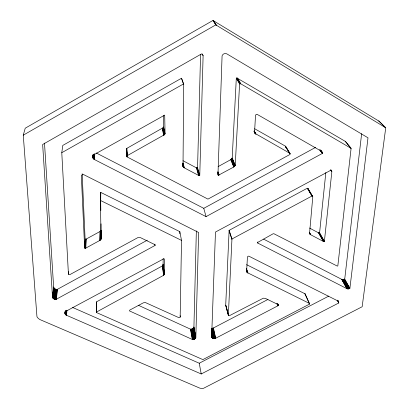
<?xml version="1.0" encoding="UTF-8"?>
<svg xmlns="http://www.w3.org/2000/svg" width="409" height="409" viewBox="0 0 409 409"><rect width="100%" height="100%" fill="white"/><g stroke="black" fill="none" stroke-linecap="round" stroke-linejoin="round"><path stroke-width="0.61" d="M155.123 245.41L154.633 244.521L140.543 237.67L138.037 237.522L69.801 274.654L68.451 274.434L61.779 152.705L62.797 145.42L181.514 78.237L183.718 84.147L183.007 166.437L184.316 167.859L198.605 175.42L199.766 175.318L203.115 55.609L201.596 53.855L42.648 144.515L52.5 296.878C52.638 298.693 54.77 299.674 56.391 299.209L155.123 245.41L154.96 244.142M92.771 154.98L92.899 157.884L94.402 159.515L206.059 216.627L322.358 153.426L321.995 151.944L321.091 151.064L257.149 114.362L256.244 114.305L255.528 115.261L254.592 131.616L255.155 133.467L289.684 153.201L290.058 153.615L289.996 154.454L207.941 199.117L126.995 156.872L126.371 149.305L126.621 148.493L163.16 127.705L163.61 126.964L163.39 115.614M96.355 312.128L163.62 275.303L164.444 273.503L164.357 259.02L163.902 258.713L65.68 311.413C64.346 312.522 64.965 314.756 66.539 315.288L201.218 373.979L338.759 302.977L338.575 301.724L337.65 300.835L248.933 256.208L248.099 256.177L247.44 257L246.653 270.845L246.806 271.786L247.532 272.737L309.194 303.289L309.562 304.091L202.874 359.608L96.856 312.701L96.355 312.128L96.524 301.837L162.327 265.947L163.114 264.418L163.155 258.544M100.813 239.526L101.064 239.06L100.43 200.722L100.691 200.574L181.519 240.385L180.159 317.384L178.897 317.681L145.195 302.461L143.329 302.839L129.863 310.027L129.402 310.881L192.312 339.46L193.82 339.363L195.103 338.626L195.839 337.241L198.631 232.491L82.802 174.188L81.35 175.778L84.653 248.069L85.798 248.11L99.801 240.436L100.813 239.526L101.038 223.835M100.951 239.301L101.033 230.456M101.064 239.06L101.146 230.221M100.041 240.293L100.139 231.428L100.895 230.676M100.261 240.124L100.358 231.264M100.691 200.574L100.778 192.419L179.802 231.637L181.576 240.691M100.471 239.94L100.558 231.085M100.655 239.74L100.737 230.886M99.801 240.436L100.139 231.428M100.43 200.722L100.778 192.419M179.827 233.841L179.802 231.637M96.447 312.358L96.524 301.837M96.621 312.558L96.728 306.275M138.651 305.4L190.471 329.168L192.184 329L193.513 328.003L193.922 326.99L196.351 230.901M199.766 175.318L197.562 167.756L200.579 54.31M94.402 159.515L94.581 153.978M93.697 159.024L93.865 154.111M93.917 159.208L94.08 154.29M94.152 159.372L94.336 153.84M93.308 158.61L93.441 154.929M93.492 158.825L93.646 154.53M92.71 157.087L92.807 155.052M92.746 157.358L92.817 155.522M92.812 157.623L92.904 155.175M92.899 157.884L92.991 155.435M93.012 158.14L93.124 155.072M93.15 158.38L93.283 154.699M225.707 305.191L229.127 230.349L307.302 188.222L307.987 188.6L312.773 196.923L309.552 233.447L310.661 234.72L323.309 241.412L324.383 241.31L331.852 171.632L330.968 170.175L215.477 232.046L211.642 336.362C211.596 338.366 214.219 339.143 215.727 338.228L277.767 305.866L278.284 305.027L277.875 304.465L265.354 298.376L263.309 298.192L229.147 315.825L228.35 315.293L225.707 305.191L228.462 315.503M85.522 248.217L85.946 239.193L99.903 231.571M85.798 248.11L86.222 239.091M229.127 230.349L231.949 238.999L228.35 315.293M84.653 248.069L85.098 239.045L82.153 173.769M84.919 248.191L85.363 239.168L85.098 239.045M85.22 248.243L85.655 239.219L85.946 239.193M218.115 166.616L230.998 159.52L232.205 157.986L236.31 78.216L236.893 77.991L345.447 141.458L351.096 148.339L337.839 265.809L337.374 266.136L273.953 233.754L273.125 233.774L257.481 242.537L257.915 243.15L346.812 288.621L348.207 288.902L349.889 288.33L367.993 137.807L226.949 53.937C225.18 52.827 222.634 53.922 222.077 55.9L217.961 174.996L218.513 175.19L233.738 167.036L235.226 165.323L239.577 83.917L236.31 78.216M92.7 156.811L93.359 155.047L164.704 115.098L165.047 133.758L164.387 134.735L127.403 155.573L126.897 156.591M285.717 147.393L285.779 146.565L285.416 146.156L254.643 128.733M66.539 315.288L66.948 310.211M65.691 314.736L66.007 310.932M65.88 314.894L66.243 310.457M66.084 315.042L66.447 310.605M66.304 315.175L66.667 310.733M64.985 313.524L65.143 311.627M68.308 274.204L68.523 271.673M65.128 313.964L65.399 310.799M65.241 314.173L65.506 311.004M65.368 314.368L65.634 311.203M65.517 314.557L65.839 310.758M64.944 313.304L65.051 311.586M324.383 241.31L319.598 232.747L325.84 172.537M56.391 299.209L57.449 289.296L147.296 240.195M55.588 299.316L56.662 289.403L57.449 289.296M55.859 299.301L56.928 289.388M56.13 299.265L57.188 289.352M54.775 299.235L55.869 289.321L54.31 288.468L53.64 286.995L44.499 143.104M55.046 299.281L56.13 289.368L55.869 289.321M55.317 299.311L56.396 289.393L56.662 289.403M54.259 299.076L55.363 289.163M54.515 299.168L55.614 289.25M53.369 298.544L54.494 288.636M53.569 298.703L54.688 288.795M53.789 298.846L54.903 288.933M54.019 298.969L55.128 289.061M52.751 297.778L53.891 287.88M52.873 297.987L54.008 288.089M53.022 298.181L54.152 288.284M53.185 298.371L54.31 288.468M52.526 297.108L53.64 286.995M52.577 297.338L53.717 287.45M52.654 297.558L53.794 287.67M349.889 288.33L344.721 279.061L361.638 133.671M379.02 121.136L385.738 127.772L362.159 306.74L203.564 388.279L202.112 388.545L199.883 388.161L39.596 319.429L37.347 317.507L36.933 316.474L23.262 135.174L25.23 128.201L212.982 20.45L379.255 121.32M263.601 239.127L341.709 279.347L343.079 279.623L344.721 279.061M23.262 135.174L215.768 24.877L385.738 127.772M61.779 152.705L183.436 83.988L183.718 84.147M239.577 83.917L240.783 83.825L351.096 148.339M183.017 160.717L196.432 167.854L197.562 167.756M96.34 153.007L203.774 208.324L315.682 147.332M231.949 238.999L311.955 196.029L312.65 196.412M309.526 228.048L318.545 232.849L319.598 232.747M214.014 338.596L211.729 328.361L213.406 327.998L267.931 299.454M72.613 307.45L199.239 363.228L328.775 296.111M56.13 289.368L56.396 289.393M85.363 239.168L85.655 239.219M246.571 264.669L304.894 293.728L305.283 294.286M226.019 305.794L225.732 305.421M378.77 120.972L385.247 127.419M345.206 141.248L350.856 148.13M126.642 149.817L126.371 149.305M320.978 150.543L322.118 152.168M320.595 150.205L322.215 152.404M320.375 150.067L322.287 152.649M320.549 150.405L322.338 152.905M319.858 149.658L322.358 153.16M319.858 149.919L322.358 153.426M330.789 169.745L331.602 170.931M331.024 170.18L331.709 171.156M330.763 169.924L331.852 171.632M213.61 20.772L216.412 25.21M213.299 20.603L216.095 25.036M212.982 20.45L215.768 24.877M285.63 146.33L290.058 153.615M285.416 146.156L290.129 153.886M285.825 147.117L287.144 149.29M287.798 150.379L288.79 152.005M307.808 188.406L312.757 196.652M307.573 188.278L312.461 196.402M307.302 188.222L311.955 196.029M237.486 78.124L240.783 83.825M237.2 78.012L240.492 83.707M236.893 77.991L240.175 83.687M236.586 78.058L239.858 83.758M319.342 232.879L324.122 241.443M319.066 232.946L323.841 241.509M318.795 232.931L323.56 241.499M344.506 279.194L349.669 288.463M318.545 232.849L323.309 241.412M344.281 279.311L349.439 288.585M344.051 279.413L349.199 288.682M343.811 279.49L348.954 288.769M343.57 279.557L348.708 288.831M343.325 279.598L348.458 288.877M343.079 279.623L348.207 288.902M342.834 279.623L347.957 288.902M342.594 279.608L347.711 288.887M342.359 279.572L347.476 288.851M342.134 279.516L347.241 288.795M341.914 279.439L347.021 288.718M341.709 279.347L346.812 288.621M309.531 232.598L310.661 234.72M309.316 232.47L310.441 234.587M309.398 232.854L310.242 234.439M309.301 232.956L310.063 234.27M254.224 130.844L255.998 134.198M254.28 131.253L255.758 134.045M254.061 131.079L255.538 133.871M254.153 131.447L255.334 133.677M254.086 131.35L255.155 133.467M254.112 131.56L254.996 133.237M337.998 300.61L338.724 302.118M337.9 300.651L338.764 302.328M337.921 300.866L338.785 302.757M337.318 300.186L338.759 302.977M202.327 53.937L203.115 55.609M305.094 293.872L309.587 303.851M304.894 293.728L309.562 304.091M307.987 188.6L308.105 189.106M232.205 157.986L235.226 165.323M232.102 158.247L235.119 165.584M231.969 158.493L234.986 165.834M231.816 158.728L234.827 166.074M231.642 158.953L234.648 166.305M231.448 159.162L234.449 166.514M231.233 159.352L234.229 166.708M230.998 159.52L233.989 166.882M230.753 159.668L233.738 167.036M257.466 241.995L257.915 243.15M277.854 303.897L278.284 305.027M277.834 304.138L278.263 305.267M277.737 304.368L278.166 305.503M277.133 303.437L277.992 305.707M276.908 303.596L277.767 305.866M217.89 171.581L219.106 175.057M217.808 172.266L218.82 175.164M217.706 172.874L218.513 175.19M217.818 173.973L218.222 175.134M246.407 268.406L247.956 273.002M246.382 268.861L247.736 272.88M246.371 269.291L247.532 272.737M246.376 269.705L247.343 272.578M246.402 270.104L247.174 272.399M246.448 270.487L247.031 272.205M246.325 270.283L246.903 272M181.514 78.237L183.436 83.988M229.06 230.645L231.877 239.306M197.302 167.9L199.495 175.466M197.005 167.971L199.193 175.538M196.709 167.951L198.892 175.517M196.432 167.854L198.605 175.42M203.774 208.324L206.059 216.627M226.187 306.413L228.641 315.671M183.079 162.9L184.316 167.859M182.992 163.375L184.07 167.71M182.915 163.825L183.84 167.542M182.711 163.641L183.631 167.358M182.675 164.055L183.436 167.148M182.659 164.454L183.268 166.928M182.67 164.832L183.125 166.688M182.552 164.582L183.007 166.437M213.406 327.998L215.727 338.228M213.181 328.1L215.497 338.335M212.951 328.192L215.262 338.422M212.711 328.263L215.016 338.499M212.465 328.315L214.771 338.55M212.22 328.35L214.515 338.586M211.974 328.366L214.265 338.601M211.617 328.938L213.764 338.575M211.647 330.099L213.524 338.529M211.683 331.244L213.288 338.468M211.596 331.765L213.063 338.391M211.647 332.875L212.849 338.294M211.714 333.964L212.644 338.177M211.663 334.434L212.46 338.049M211.627 334.889L212.286 337.9M211.606 335.334L212.133 337.742M211.601 335.763L212 337.568M211.381 335.375L211.888 337.389M211.407 335.584L211.673 336.786M163.61 126.964L165.047 133.758M163.482 127.225L164.919 134.024M163.334 127.47L164.766 134.275M163.16 127.705L164.592 134.515M162.966 127.92L164.387 134.735M162.751 128.119L164.167 134.939M162.516 128.293L163.927 135.118M162.266 128.452L163.672 135.277M193.922 326.99L195.839 337.241M193.881 327.2L195.799 337.456M193.82 327.41L195.732 337.665M193.738 327.614L195.65 337.875M193.636 327.814L195.543 338.074M193.513 328.003L195.415 338.269M193.37 328.187L195.267 338.453M193.206 328.355L195.103 338.626M193.028 328.514L194.924 338.785M199.239 363.228L201.218 373.979M192.838 328.657L194.725 338.933M192.629 328.79L194.515 339.066M192.414 328.902L194.29 339.184M192.184 329L194.06 339.281M191.949 329.081L193.82 339.363M191.709 329.143L193.569 339.429M191.458 329.189L193.319 339.475M191.213 329.209L193.063 339.501M190.962 329.214L192.813 339.506M190.717 329.204L192.562 339.49M190.471 329.168L192.312 339.46M180.129 315.676L180.333 316.924M163.13 264.178L164.428 273.749M163.073 264.659L164.387 273.994M163.007 264.894L164.321 274.229M162.92 265.124L164.229 274.465M162.802 265.344L164.111 274.695M162.664 265.559L163.968 274.909M162.506 265.758L163.804 275.114M162.327 265.947L163.62 275.303M126.862 148.309L127.403 155.573M126.621 148.493L127.158 155.763M126.78 151.642L127 154.684M126.453 148.733L126.984 156.013M126.366 149.014L126.995 156.872M100.522 192.562L100.818 210.436"/></g></svg>
